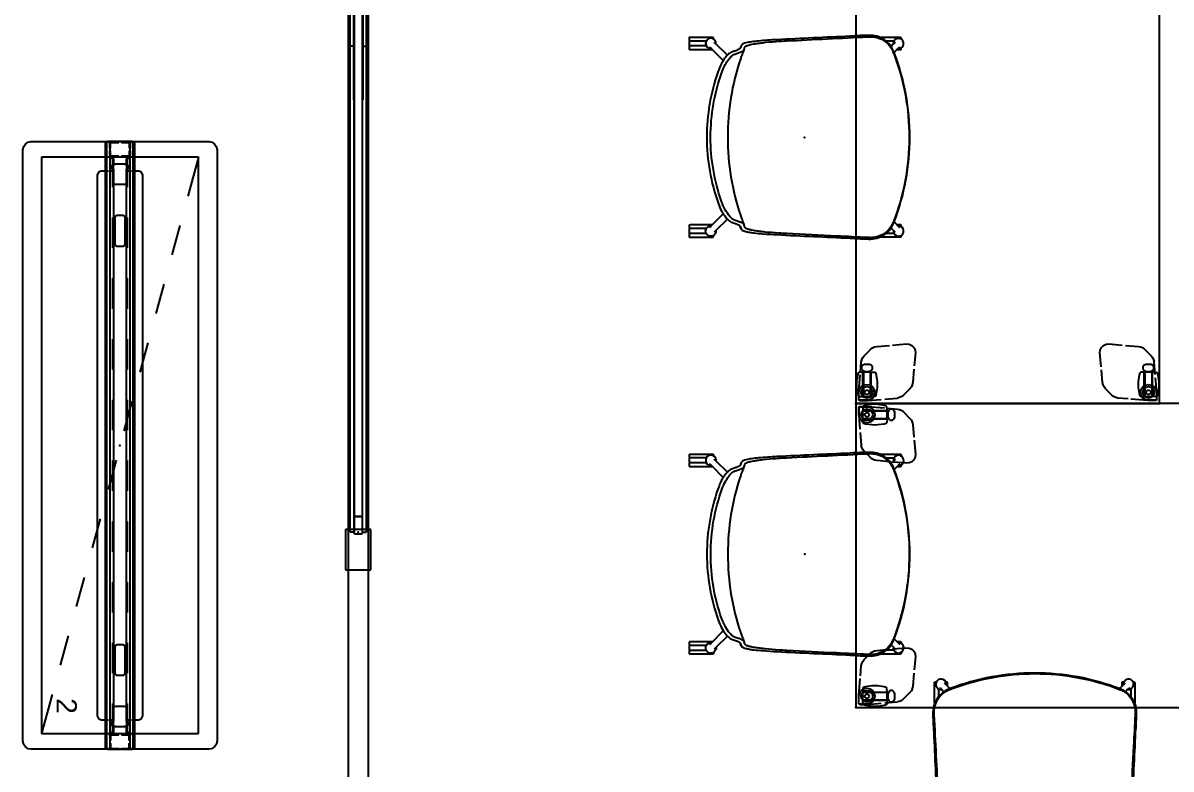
# Model space of a CAD drawing. Header units: inches. Extents: x 0 to 1034, y 3 to 471.
# Drawn here: x 805.6 to 919, y 284.5 to 358.2 of the extents above; entities that cross this region are included whole.
import ezdxf

# ---------------------------------------------------------------- set-up
doc = ezdxf.new("R2010")
doc.units = ezdxf.units.IN
doc.header["$MEASUREMENT"] = 0
for name, color, linetype in [('PHWALL', 7, 'Continuous'), ('SEAT', 5, 'Continuous'), ('STORAGE', 4, 'Continuous'), ('STRUCTURE', 7, 'Continuous'), ('TABLE', 6, 'Continuous'), ('TABLE-CASTER1', 6, 'Continuous'), ('TABLE-CASTER2', 6, 'Continuous'), ('TABLE-CASTER3', 6, 'Continuous'), ('TABLE-CASTER4', 6, 'Continuous'), ('TABLE-LEG1', 6, 'Continuous'), ('TABLE-LEG2', 6, 'Continuous'), ('TABLE-LEG3', 6, 'Continuous'), ('TABLE-LEG4', 6, 'Continuous'), ('TABLE-LEGBRACKET1', 6, 'Continuous'), ('TABLE-LEGBRACKET2', 6, 'Continuous'), ('TABLE-LEGBRACKET3', 6, 'Continuous'), ('TABLE-LEGBRACKET4', 6, 'Continuous'), ('TILE', 3, 'Continuous')]:
    doc.layers.add(name, color=color, linetype=linetype)
doc.styles.get("Standard").update_dxf_attribs({"font": 'arial.ttf'})

# ---------------------------------------------------------------- blocks, each defined once
blk = doc.blocks.new('7mn400_pnws16honbeype_0p')
at = {"layer": 'STRUCTURE'}
for p, q in [((95.646, 1.25), (91.646, 1.25)), ((91.646, 1.25), (91.646, -1.25)), ((95.646, -1.25), (95.646, 1.25)), ((191.818, 1), (-0.526, 1)), ((-0.526, -1), (191.818, -1)), ((91.646, -1.25), (95.646, -1.25))]:
    blk.add_line(p, q, dxfattribs=at)
blk = doc.blocks.new('7mn500_16ho_0p')
at = {"layer": 'STRUCTURE'}
for p, q in [((0.04, 0.38), (0, 0.29)), ((0, 0.29), (0, -0.29)), ((0.13, 0.42), (0.04, 0.38)), ((1.7, 0.42), (0.13, 0.42)), ((1.7, -0.42), (1.7, 0.42)), ((1.7, 0.42), (1.7, -0.42)), ((94.47, 0.42), (1.7, 0.42)), ((42.56, 0.48), (42.56, 0.42)), ((53.33, 0.48), (42.56, 0.48)), ((42.56, 0.42), (53.33, 0.42)), ((53.33, 0.42), (53.33, 0.48)), ((94.47, 0.42), (94.47, -0.42)), ((96.05, 0.42), (94.47, 0.42)), ((94.47, -0.42), (94.47, 0.42)), ((96.14, 0.38), (96.05, 0.42)), ((96.17, 0.3), (96.14, 0.38)), ((96.17, -0.3), (96.17, 0.3)), ((0, -0.29), (0.04, -0.38)), ((0.04, -0.38), (0.13, -0.42)), ((0.13, -0.42), (1.7, -0.42)), ((1.7, -0.42), (94.47, -0.42)), ((42.56, -0.42), (42.56, -0.48)), ((53.33, -0.42), (42.56, -0.42)), ((42.56, -0.48), (53.33, -0.48)), ((53.33, -0.48), (53.33, -0.42)), ((94.47, -0.42), (96.05, -0.42)), ((96.05, -0.42), (96.14, -0.38)), ((96.14, -0.38), (96.17, -0.3))]:
    blk.add_line(p, q, dxfattribs=at)
for p in [(0, 0), (96.17, 0)]:
    blk.add_point(p, dxfattribs=at)
blk = doc.blocks.new('7mn510_16fhonr_0p')
at = {"layer": 'TILE'}
for p, q in [((0, -0.4156), (0, -0.7906)), ((0, -0.4156), (96, -0.4156)), ((96, -0.7906), (0, -0.7906)), ((48, -0.4156), (48, -0.7906)), ((96, -0.4156), (96, -0.7906))]:
    blk.add_line(p, q, dxfattribs=at)
for p in [(0, 0), (96, -0.0005)]:
    blk.add_point(p, dxfattribs=at)
blk = doc.blocks.new('phz515s_3048l_4p')
at = {"layer": 'TABLE'}
for p, q in [((47.88, 0), (0, 0)), ((0, 0), (0, -30)), ((47.88, -30), (47.88, 0)), ((0, -30), (47.88, -30))]:
    blk.add_line(p, q, dxfattribs=at)
for p in [(0, 0), (47.88, 0), (0, -30), (47.88, -30)]:
    blk.add_point(p, dxfattribs=at)
at = {"layer": 'TABLE-CASTER1'}
for p, q in [((0.72, -0.75), (0.68, -0.79)), ((0.68, -0.79), (0.68, -1.42)), ((0.77, -0.24), (0.69, -0.33)), ((0.69, -0.33), (0.69, -0.66)), ((0.69, -0.66), (0.73, -0.7)), ((3.06, -0.75), (0.72, -0.75)), ((0.73, -0.7), (3.05, -0.7)), ((0.97, -0.19), (0.77, -0.24)), ((1.59, -0.09), (0.97, -0.19)), ((1.89, -0.07), (1.59, -0.09)), ((2.19, -0.09), (1.89, -0.07)), ((2.81, -0.18), (2.19, -0.09)), ((3.01, -0.24), (2.81, -0.18)), ((3.08, -0.33), (3.01, -0.24)), ((3.05, -0.7), (3.09, -0.66)), ((3.1, -0.79), (3.06, -0.75)), ((3.09, -0.66), (3.08, -0.33)), ((3.1, -1.42), (3.1, -0.79)), ((3.17, -0.94), (3.1, -0.94)), ((3.25, -0.69), (3.17, -0.85)), ((3.17, -0.85), (3.17, -1.35)), ((3.41, -0.56), (3.25, -0.69)), ((3.62, -0.56), (3.41, -0.56)), ((3.78, -0.69), (3.62, -0.56)), ((3.86, -0.85), (3.78, -0.69)), ((3.86, -1.35), (3.86, -0.85)), ((0.68, -1.42), (0.72, -1.46)), ((0.69, -1.55), (0.73, -1.51)), ((0.69, -1.87), (0.69, -1.55)), ((0.77, -1.97), (0.69, -1.87)), ((0.72, -1.46), (3.06, -1.46)), ((0.73, -1.51), (3.05, -1.51)), ((0.97, -2.02), (0.77, -1.97)), ((1.59, -2.11), (0.97, -2.02)), ((1.89, -2.13), (1.59, -2.11)), ((2.19, -2.11), (1.89, -2.13)), ((2.81, -2.02), (2.19, -2.11)), ((3.01, -1.97), (2.81, -2.02)), ((3.08, -1.87), (3.01, -1.97)), ((3.05, -1.51), (3.09, -1.55)), ((3.06, -1.46), (3.1, -1.42)), ((3.09, -1.55), (3.08, -1.87)), ((3.1, -1.26), (3.17, -1.26)), ((3.17, -1.35), (3.25, -1.51)), ((3.25, -1.51), (3.41, -1.65)), ((3.41, -1.65), (3.62, -1.65)), ((3.62, -1.65), (3.78, -1.51)), ((3.78, -1.51), (3.86, -1.35))]:
    blk.add_line(p, q, dxfattribs=at)
blk.add_circle((1.1, -1.1), 0.217, dxfattribs=at)
at = {"layer": 'TABLE-CASTER2'}
for p, q in [((0.77, -28.03), (0.69, -28.13)), ((0.69, -28.13), (0.69, -28.45)), ((0.97, -27.98), (0.77, -28.03)), ((1.59, -27.89), (0.97, -27.98)), ((1.89, -27.87), (1.59, -27.89)), ((2.19, -27.89), (1.89, -27.87)), ((2.81, -27.98), (2.19, -27.89)), ((3.01, -28.03), (2.81, -27.98)), ((3.08, -28.13), (3.01, -28.03)), ((3.09, -28.45), (3.08, -28.13)), ((0.72, -28.54), (0.68, -28.58)), ((0.68, -28.58), (0.68, -29.21)), ((0.68, -29.21), (0.72, -29.25)), ((0.69, -28.45), (0.73, -28.49)), ((0.69, -29.34), (0.73, -29.3)), ((0.69, -29.67), (0.69, -29.34)), ((3.06, -28.54), (0.72, -28.54)), ((0.72, -29.25), (3.06, -29.25)), ((0.73, -28.49), (3.05, -28.49)), ((0.73, -29.3), (3.05, -29.3)), ((3.05, -28.49), (3.09, -28.45)), ((3.05, -29.3), (3.09, -29.34)), ((3.1, -28.58), (3.06, -28.54)), ((3.06, -29.25), (3.1, -29.21)), ((3.09, -29.34), (3.08, -29.67)), ((3.1, -29.21), (3.1, -28.58)), ((3.17, -28.74), (3.1, -28.74)), ((3.1, -29.05), (3.17, -29.05)), ((3.25, -28.49), (3.17, -28.65)), ((3.17, -28.65), (3.17, -29.15)), ((3.17, -29.15), (3.25, -29.31)), ((3.41, -28.35), (3.25, -28.49)), ((3.25, -29.31), (3.41, -29.44)), ((3.62, -28.35), (3.41, -28.35)), ((3.41, -29.44), (3.62, -29.44)), ((3.78, -28.49), (3.62, -28.35)), ((3.62, -29.44), (3.78, -29.31)), ((3.86, -28.65), (3.78, -28.49)), ((3.78, -29.31), (3.86, -29.15)), ((3.86, -29.15), (3.86, -28.65)), ((0.77, -29.76), (0.69, -29.67)), ((0.97, -29.81), (0.77, -29.76)), ((1.59, -29.91), (0.97, -29.81)), ((1.89, -29.93), (1.59, -29.91)), ((2.19, -29.91), (1.89, -29.93)), ((2.81, -29.81), (2.19, -29.91)), ((3.01, -29.76), (2.81, -29.81)), ((3.08, -29.67), (3.01, -29.76))]:
    blk.add_line(p, q, dxfattribs=at)
blk.add_circle((1.1, -28.9), 0.217, dxfattribs=at)
at = {"layer": 'TABLE-CASTER3'}
for p, q in [((44.79, -28.13), (44.86, -28.03)), ((44.79, -28.45), (44.79, -28.13)), ((44.86, -28.03), (45.07, -27.98)), ((45.07, -27.98), (45.69, -27.89)), ((45.69, -27.89), (45.98, -27.87)), ((45.98, -27.87), (46.28, -27.89)), ((46.28, -27.89), (46.9, -27.98)), ((46.9, -27.98), (47.11, -28.03)), ((47.11, -28.03), (47.18, -28.13)), ((47.18, -28.13), (47.18, -28.45)), ((44.09, -28.49), (44.02, -28.65)), ((44.02, -28.65), (44.02, -29.15)), ((44.02, -29.15), (44.09, -29.31)), ((44.25, -28.35), (44.09, -28.49)), ((44.09, -29.31), (44.25, -29.44)), ((44.46, -28.35), (44.25, -28.35)), ((44.25, -29.44), (44.47, -29.44)), ((44.63, -28.49), (44.46, -28.35)), ((44.47, -29.44), (44.63, -29.31)), ((44.7, -28.65), (44.63, -28.49)), ((44.63, -29.31), (44.7, -29.15)), ((44.7, -29.15), (44.7, -28.65)), ((44.78, -28.74), (44.7, -28.74)), ((44.7, -29.06), (44.78, -29.06)), ((44.82, -28.54), (44.78, -28.58)), ((44.78, -28.58), (44.78, -29.21)), ((44.78, -29.21), (44.82, -29.25)), ((44.83, -28.49), (44.79, -28.45)), ((44.83, -29.3), (44.79, -29.34)), ((44.79, -29.34), (44.79, -29.67)), ((47.15, -28.54), (44.82, -28.54)), ((44.82, -29.25), (47.15, -29.25)), ((47.14, -28.49), (44.83, -28.49)), ((47.14, -29.3), (44.83, -29.3)), ((47.18, -28.45), (47.14, -28.49)), ((47.18, -29.34), (47.14, -29.3)), ((47.19, -28.58), (47.15, -28.54)), ((47.15, -29.25), (47.19, -29.21)), ((47.18, -29.67), (47.18, -29.34)), ((47.19, -29.21), (47.19, -28.58)), ((44.79, -29.67), (44.86, -29.76)), ((44.86, -29.76), (45.07, -29.82)), ((45.07, -29.82), (45.69, -29.91)), ((45.69, -29.91), (45.98, -29.93)), ((45.98, -29.93), (46.28, -29.91)), ((46.28, -29.91), (46.9, -29.81)), ((46.9, -29.81), (47.11, -29.76)), ((47.11, -29.76), (47.18, -29.67))]:
    blk.add_line(p, q, dxfattribs=at)
blk.add_circle((46.77, -28.9), 0.217, dxfattribs=at)
at = {"layer": 'TABLE-CASTER4'}
for p, q in [((44.09, -0.69), (44.02, -0.85)), ((44.02, -0.85), (44.02, -1.35)), ((44.25, -0.56), (44.09, -0.69)), ((44.46, -0.56), (44.25, -0.56)), ((44.63, -0.69), (44.46, -0.56)), ((44.7, -0.85), (44.63, -0.69)), ((44.7, -1.35), (44.7, -0.85)), ((44.78, -0.95), (44.7, -0.95)), ((44.82, -0.75), (44.78, -0.79)), ((44.78, -0.79), (44.78, -1.42)), ((44.79, -0.33), (44.86, -0.24)), ((44.79, -0.66), (44.79, -0.33)), ((44.83, -0.7), (44.79, -0.66)), ((47.15, -0.75), (44.82, -0.75)), ((47.14, -0.7), (44.83, -0.7)), ((44.86, -0.24), (45.07, -0.19)), ((45.07, -0.19), (45.69, -0.09)), ((45.69, -0.09), (45.99, -0.07)), ((45.99, -0.07), (46.28, -0.09)), ((46.28, -0.09), (46.9, -0.19)), ((46.9, -0.19), (47.11, -0.24)), ((47.11, -0.24), (47.18, -0.33)), ((47.18, -0.66), (47.14, -0.7)), ((47.19, -0.79), (47.15, -0.75)), ((47.18, -0.33), (47.18, -0.66)), ((47.19, -1.42), (47.19, -0.79)), ((44.02, -1.35), (44.09, -1.51)), ((44.09, -1.51), (44.25, -1.65)), ((44.25, -1.65), (44.47, -1.65)), ((44.47, -1.65), (44.63, -1.51)), ((44.63, -1.51), (44.7, -1.35)), ((44.7, -1.26), (44.78, -1.26)), ((44.78, -1.42), (44.82, -1.46)), ((44.83, -1.51), (44.79, -1.55)), ((44.79, -1.55), (44.79, -1.87)), ((44.79, -1.87), (44.86, -1.97)), ((44.82, -1.46), (47.15, -1.46)), ((47.14, -1.51), (44.83, -1.51)), ((44.86, -1.97), (45.07, -2.02)), ((45.07, -2.02), (45.69, -2.11)), ((45.69, -2.11), (45.99, -2.13)), ((45.99, -2.13), (46.28, -2.11)), ((46.28, -2.11), (46.9, -2.02)), ((46.9, -2.02), (47.11, -1.97)), ((47.11, -1.97), (47.18, -1.87)), ((47.18, -1.55), (47.14, -1.51)), ((47.15, -1.46), (47.19, -1.42)), ((47.18, -1.87), (47.18, -1.55))]:
    blk.add_line(p, q, dxfattribs=at)
blk.add_circle((46.77, -1.1), 0.217, dxfattribs=at)
at = {"layer": 'TABLE-LEG1', "extrusion": (-1, 0, 0)}
for p, q in [((0.32, -0.39), (0.35, -0.35)), ((0.32, -0.43), (0.32, -0.39)), ((0.32, -1.1), (0.32, -0.43)), ((0.38, -1.4), (0.32, -1.1)), ((0.35, -0.35), (0.39, -0.32)), ((0.39, -0.32), (0.43, -0.31)), ((0.43, -0.31), (1.1, -0.31)), ((1.1, -0.31), (1.4, -0.37)), ((1.4, -0.37), (1.66, -0.55)), ((1.66, -0.55), (1.83, -0.8)), ((1.83, -0.8), (1.89, -1.1)), ((1.89, -1.1), (1.83, -1.4)), ((0.55, -1.66), (0.38, -1.4)), ((0.8, -1.83), (0.55, -1.66)), ((1.1, -1.89), (0.8, -1.83)), ((1.4, -1.83), (1.1, -1.89)), ((1.66, -1.66), (1.4, -1.83)), ((1.83, -1.4), (1.66, -1.66))]:
    blk.add_line(p, q, dxfattribs=at)
at = {"layer": 'TABLE-LEG1'}
blk.add_circle((1.1, -1.1), 0.571, dxfattribs=at)
at = {"layer": 'TABLE-LEG2', "extrusion": (-6.12323e-17, -1, 0)}
for p, q in [((0.55, -28.34), (0.8, -28.17)), ((0.8, -28.17), (1.1, -28.11)), ((1.1, -28.11), (1.4, -28.17)), ((1.4, -28.17), (1.66, -28.34)), ((0.31, -28.9), (0.37, -28.6)), ((0.31, -29.57), (0.31, -28.9)), ((0.37, -28.6), (0.55, -28.34)), ((1.66, -29.45), (1.4, -29.62)), ((1.66, -28.34), (1.83, -28.6)), ((1.83, -29.2), (1.66, -29.45)), ((1.83, -28.6), (1.89, -28.9)), ((1.89, -28.9), (1.83, -29.2)), ((0.32, -29.61), (0.31, -29.57)), ((0.35, -29.65), (0.32, -29.61)), ((0.39, -29.68), (0.35, -29.65)), ((0.43, -29.68), (0.39, -29.68)), ((1.1, -29.68), (0.43, -29.68)), ((1.4, -29.62), (1.1, -29.68))]:
    blk.add_line(p, q, dxfattribs=at)
at = {"layer": 'TABLE-LEG2'}
blk.add_circle((1.1, -28.9), 0.571, dxfattribs=at)
at = {"layer": 'TABLE-LEG3', "extrusion": (1, -1.22465e-16, 0)}
for p, q in [((46.22, -28.34), (46.47, -28.17)), ((46.47, -28.17), (46.77, -28.11)), ((46.77, -28.11), (47.07, -28.17)), ((47.07, -28.17), (47.33, -28.34)), ((45.99, -28.9), (46.04, -28.6)), ((46.04, -29.2), (45.99, -28.9)), ((46.04, -28.6), (46.22, -28.34)), ((46.22, -29.45), (46.04, -29.2)), ((46.47, -29.63), (46.22, -29.45)), ((47.33, -28.34), (47.5, -28.6)), ((47.5, -28.6), (47.56, -28.9)), ((47.56, -28.9), (47.56, -29.57)), ((46.77, -29.69), (46.47, -29.63)), ((47.44, -29.69), (46.77, -29.69)), ((47.49, -29.68), (47.44, -29.69)), ((47.53, -29.65), (47.49, -29.68)), ((47.55, -29.61), (47.53, -29.65)), ((47.56, -29.57), (47.55, -29.61))]:
    blk.add_line(p, q, dxfattribs=at)
at = {"layer": 'TABLE-LEG3'}
blk.add_circle((46.77, -28.9), 0.571, dxfattribs=at)
at = {"layer": 'TABLE-LEG4', "extrusion": (1.83697e-16, 1, 0)}
for p, q in [((45.99, -1.1), (46.05, -0.8)), ((46.05, -1.4), (45.99, -1.1)), ((46.05, -0.8), (46.22, -0.55)), ((46.22, -0.55), (46.47, -0.38)), ((46.47, -0.38), (46.77, -0.32)), ((46.77, -0.32), (47.44, -0.32)), ((47.44, -0.32), (47.49, -0.32)), ((47.49, -0.32), (47.53, -0.35)), ((47.56, -1.1), (47.5, -1.4)), ((47.53, -0.35), (47.55, -0.39)), ((47.55, -0.39), (47.56, -0.43)), ((47.56, -0.43), (47.56, -1.1)), ((46.22, -1.66), (46.05, -1.4)), ((46.47, -1.83), (46.22, -1.66)), ((46.77, -1.89), (46.47, -1.83)), ((47.07, -1.83), (46.77, -1.89)), ((47.33, -1.66), (47.07, -1.83)), ((47.5, -1.4), (47.33, -1.66))]:
    blk.add_line(p, q, dxfattribs=at)
at = {"layer": 'TABLE-LEG4'}
blk.add_circle((46.77, -1.1), 0.571, dxfattribs=at)
at = {"layer": 'TABLE-LEGBRACKET1', "extrusion": (-1, 0, 0)}
for p, q in [((0.29, -0.4), (0.3, -0.34)), ((0.3, -0.34), (0.34, -0.3)), ((0.34, -0.3), (0.4, -0.29)), ((0.4, -0.29), (1.1, -0.29)), ((1.1, -0.29), (1.17, -0.29)), ((1.17, -0.29), (2.84, -0.43)), ((3.1, -0.46), (4.11, -0.55)), ((4.11, -0.55), (4.33, -0.59)), ((4.33, -0.59), (4.54, -0.69)), ((4.54, -0.69), (4.72, -0.83)), ((4.72, -0.83), (5.35, -1.46)), ((5.35, -1.46), (5.49, -1.64)), ((5.49, -1.64), (5.58, -1.84)), ((5.58, -1.84), (5.63, -2.07)), ((5.63, -2.07), (5.74, -3.32)), ((0.59, -4.33), (0.55, -4.11)), ((0.69, -4.54), (0.59, -4.33)), ((5.77, -3.63), (5.89, -5)), ((0.83, -4.72), (0.69, -4.54)), ((1.46, -5.34), (0.83, -4.72)), ((1.64, -5.49), (1.46, -5.34)), ((1.85, -5.58), (1.64, -5.49)), ((2.07, -5.63), (1.85, -5.58)), ((3.38, -5.74), (2.07, -5.63)), ((5.74, -5.54), (5.54, -5.74)), ((5.86, -5.28), (5.74, -5.54)), ((5.89, -5), (5.86, -5.28)), ((5, -5.89), (3.71, -5.77)), ((5.28, -5.86), (5, -5.89)), ((5.54, -5.74), (5.28, -5.86))]:
    blk.add_line(p, q, dxfattribs=at)
at = {"layer": 'TABLE-LEGBRACKET1', "extrusion": (6.12323e-17, 1, 0)}
for p, q in [((0.29, -0.4), (0.29, -1.1)), ((0.29, -1.1), (0.29, -1.17)), ((0.29, -1.17), (0.41, -2.52)), ((0.44, -2.86), (0.55, -4.11))]:
    blk.add_line(p, q, dxfattribs=at)
at = {"layer": 'TABLE-LEGBRACKET2', "extrusion": (-6.12323e-17, -1, 0)}
for p, q in [((0.83, -25.28), (1.46, -24.65)), ((1.46, -24.65), (1.64, -24.51)), ((1.64, -24.51), (1.84, -24.42)), ((1.84, -24.42), (2.07, -24.37)), ((2.07, -24.37), (3.32, -24.26)), ((3.63, -24.23), (5, -24.11)), ((5, -24.11), (5.28, -24.14)), ((5.28, -24.14), (5.54, -24.26)), ((5.54, -24.26), (5.74, -24.46)), ((5.74, -24.46), (5.86, -24.72)), ((5.86, -24.72), (5.89, -25)), ((0.46, -26.9), (0.55, -25.89)), ((0.55, -25.89), (0.59, -25.67)), ((0.59, -25.67), (0.69, -25.46)), ((0.69, -25.46), (0.83, -25.28)), ((5.89, -25), (5.77, -26.29)), ((0.29, -28.83), (0.43, -27.16)), ((5.74, -26.62), (5.63, -27.93)), ((5.58, -28.15), (5.49, -28.36)), ((5.63, -27.93), (5.58, -28.15)), ((0.29, -28.9), (0.29, -28.83)), ((0.29, -29.6), (0.29, -28.9)), ((4.33, -29.41), (4.11, -29.45)), ((4.54, -29.31), (4.33, -29.41)), ((4.72, -29.17), (4.54, -29.31)), ((5.34, -28.54), (4.72, -29.17)), ((5.49, -28.36), (5.34, -28.54)), ((0.3, -29.66), (0.29, -29.6)), ((0.34, -29.7), (0.3, -29.66)), ((0.4, -29.71), (0.34, -29.7))]:
    blk.add_line(p, q, dxfattribs=at)
at = {"layer": 'TABLE-LEGBRACKET2', "extrusion": (-1, 1.22465e-16, 0)}
for p, q in [((2.86, -29.56), (4.11, -29.45)), ((0.4, -29.71), (1.1, -29.71)), ((1.1, -29.71), (1.17, -29.71)), ((1.17, -29.71), (2.52, -29.59))]:
    blk.add_line(p, q, dxfattribs=at)
at = {"layer": 'TABLE-LEGBRACKET3', "extrusion": (1, -1.22465e-16, 0)}
for p, q in [((41.99, -25), (42.01, -24.72)), ((42.01, -24.72), (42.13, -24.46)), ((42.13, -24.46), (42.33, -24.26)), ((42.33, -24.26), (42.59, -24.14)), ((42.59, -24.14), (42.87, -24.11)), ((42.87, -24.11), (44.16, -24.23)), ((44.49, -24.26), (45.81, -24.37)), ((45.81, -24.37), (46.03, -24.42)), ((46.03, -24.42), (46.24, -24.51)), ((46.24, -24.51), (46.42, -24.66)), ((46.42, -24.66), (47.05, -25.28)), ((42.11, -26.37), (41.99, -25)), ((47.05, -25.28), (47.19, -25.46)), ((47.19, -25.46), (47.28, -25.67)), ((47.28, -25.67), (47.33, -25.89)), ((42.25, -27.93), (42.14, -26.68)), ((42.29, -28.16), (42.25, -27.93)), ((42.39, -28.36), (42.29, -28.16)), ((42.53, -28.54), (42.39, -28.36)), ((43.16, -29.17), (42.53, -28.54)), ((43.34, -29.31), (43.16, -29.17)), ((43.55, -29.41), (43.34, -29.31)), ((43.77, -29.45), (43.55, -29.41)), ((44.78, -29.54), (43.77, -29.45)), ((46.7, -29.71), (45.03, -29.57)), ((46.77, -29.71), (46.7, -29.71)), ((47.47, -29.71), (46.77, -29.71)), ((47.53, -29.7), (47.47, -29.71)), ((47.57, -29.66), (47.53, -29.7)), ((47.59, -29.6), (47.57, -29.66))]:
    blk.add_line(p, q, dxfattribs=at)
at = {"layer": 'TABLE-LEGBRACKET3', "extrusion": (-1.83697e-16, -1, 0)}
for p, q in [((47.44, -27.14), (47.33, -25.89)), ((47.59, -28.83), (47.47, -27.48)), ((47.59, -28.9), (47.59, -28.83)), ((47.59, -29.6), (47.59, -28.9))]:
    blk.add_line(p, q, dxfattribs=at)
at = {"layer": 'TABLE-LEGBRACKET4', "extrusion": (1.83697e-16, 1, 0)}
for p, q in [((42.53, -1.46), (43.16, -0.83)), ((43.16, -0.83), (43.34, -0.69)), ((43.34, -0.69), (43.55, -0.59)), ((43.55, -0.59), (43.77, -0.55)), ((47.47, -0.29), (47.53, -0.3)), ((47.53, -0.3), (47.57, -0.34)), ((47.57, -0.34), (47.59, -0.4)), ((47.59, -0.4), (47.59, -1.1)), ((47.59, -1.1), (47.59, -1.17)), ((42.13, -3.38), (42.25, -2.07)), ((42.25, -2.07), (42.29, -1.85)), ((42.29, -1.85), (42.39, -1.64)), ((42.39, -1.64), (42.53, -1.46)), ((47.59, -1.17), (47.44, -2.84)), ((47.42, -3.1), (47.33, -4.11)), ((41.99, -5), (42.1, -3.71)), ((47.28, -4.33), (47.19, -4.54)), ((47.33, -4.11), (47.28, -4.33)), ((42.01, -5.28), (41.99, -5)), ((42.13, -5.54), (42.01, -5.28)), ((42.33, -5.74), (42.13, -5.54)), ((45.81, -5.63), (44.56, -5.74)), ((46.03, -5.58), (45.81, -5.63)), ((46.24, -5.49), (46.03, -5.58)), ((46.42, -5.35), (46.24, -5.49)), ((47.05, -4.72), (46.42, -5.35)), ((47.19, -4.54), (47.05, -4.72)), ((42.59, -5.86), (42.33, -5.74)), ((42.87, -5.89), (42.59, -5.86)), ((44.24, -5.77), (42.87, -5.89))]:
    blk.add_line(p, q, dxfattribs=at)
at = {"layer": 'TABLE-LEGBRACKET4', "extrusion": (1, -2.44929e-16, 0)}
for p, q in [((45.02, -0.44), (43.77, -0.55)), ((46.7, -0.29), (45.35, -0.41)), ((46.77, -0.29), (46.7, -0.29)), ((47.47, -0.29), (46.77, -0.29))]:
    blk.add_line(p, q, dxfattribs=at)
blk = doc.blocks.new('3aac1402_0p')
at = {"layer": 'SEAT'}
for p, q in [((-11.38, 9.59), (-11.38, 9.83)), ((-11.38, 9.08), (-11.38, 9.47)), ((-11.34, 9.51), (-11.3, 9.51)), ((-11.3, 9.9), (-9.1, 9.9)), ((-9.71, 9.51), (-11.3, 9.51)), ((-9.02, 9.83), (-9.02, 9.73)), ((-7.62, 8.11), (-8.76, 9.22)), ((7.39, 9.9), (9.43, 9.9)), ((8.82, 9.5), (8.05, 9.5)), ((8.78, 9.22), (8.54, 8.98)), ((9.51, 9.82), (9.51, 9.72)), ((-11.38, 8.72), (-11.38, 8.96)), ((-9.71, 9.04), (-11.34, 9.04)), ((-9.1, 8.64), (-11.3, 8.64)), ((-9.21, 8.78), (-8.04, 7.58)), ((8.58, 9.03), (8.5, 9.03)), ((8.84, 8.38), (9.22, 8.77)), ((9.43, 8.64), (9.09, 8.64)), ((9.51, 8.81), (9.51, 8.71)), ((-9.66, 0.02), (-9.66, 0.01)), ((-9.66, 0.01), (-9.66, 0)), ((-9.21, -8.75), (-8.04, -7.55)), ((-11.38, -8.93), (-11.38, -8.7)), ((-11.38, -9.45), (-11.38, -9.05)), ((-11.34, -9.01), (-11.3, -9.01)), ((-11.3, -8.62), (-9.1, -8.62)), ((-9.71, -9.01), (-11.3, -9.01)), ((-7.62, -8.09), (-8.76, -9.2)), ((8.58, -9), (8.5, -9)), ((8.78, -9.19), (8.54, -8.96)), ((8.84, -8.35), (9.22, -8.75)), ((9.09, -8.61), (9.43, -8.61)), ((9.51, -8.69), (9.51, -8.79)), ((-11.38, -9.8), (-11.38, -9.56)), ((-9.71, -9.49), (-11.34, -9.49)), ((-9.1, -9.88), (-11.3, -9.88)), ((-9.02, -9.7), (-9.02, -9.8)), ((9.43, -9.87), (7.39, -9.87)), ((8.82, -9.48), (8.05, -9.48)), ((9.51, -9.69), (9.51, -9.79))]:
    blk.add_line(p, q, dxfattribs=at)
for points in [[(-11.38, 9.83, -0.414214), (-11.3, 9.9)], [(-11.3, 9.51, -0.410709), (-11.38, 9.59)], [(-11.38, 9.47, -0.414211), (-11.34, 9.51)], [(-11.34, 9.04, -0.414213), (-11.38, 9.08)], [(-11.3, 9.51, -0.007675), (-11.31, 9.51)], [(-9.62, 9.64, 0.415193), (-9.62, 8.91)], [(-8.9, 9.64, 0.413238), (-9.62, 9.64)], [(-9.1, 9.9, -0.414344), (-9.02, 9.83)], [(-8.76, 9.22, -0.011299), (-8.85, 9.31, -0.006128), (-8.88, 9.34, -0.008174), (-8.9, 9.37, -0.008919), (-8.91, 9.38, -0.004369), (-8.91, 9.38)], [(-8.9, 9.64, 0.000833), (-8.9, 9.64)], [(-8.75, 9.21, 0.230826), (-8.9, 9.64)], [(8.01, 9.53, 0.167578), (6.55, 10.06, 0.021451), (4.5, 9.98, 0.001706), (-2.75, 9.64, 0.009819), (-4.56, 9.51, 0.012009), (-5.24, 9.43, 0.025622), (-5.8, 9.33, 0.0422), (-6.06, 9.23, 0.078079), (-6.21, 9.14, 0.106649), (-6.27, 9.05)], [(-5.9, 8.9, -0.097738), (-5.87, 8.96, -0.050766), (-5.82, 9, -0.040136), (-5.73, 9.04, -0.021305), (-5.64, 9.08, -0.022599), (-5.45, 9.14, -0.008515), (-5.32, 9.17, -0.010656), (-5.06, 9.22, -0.009462), (-4.67, 9.28, -0.007112), (-4.14, 9.35, -0.010389), (-2.83, 9.47, -0.004585), (-2.04, 9.52, -0.001014), (-1.77, 9.53)], [(-1.77, 9.53, -0.000066), (6.25, 9.93, -0.030312), (6.71, 9.93, -0.19496), (8.33, 9.12, -0.069857), (8.67, 8.6, -0.021468), (8.84, 8.17, -0.090414), (10.32, 0.01)], [(8.18, 9.38, 0.001629), (8.14, 9.42, 0.003467), (8.08, 9.48, 0.011379), (8.01, 9.53)], [(10.38, 0.01, 0.091928), (8.84, 8.37, 0.017978), (8.72, 8.65, 0.101149), (8.18, 9.38)], [(9.63, 8.9, 1.597229), (8.76, 9.2)], [(8.92, 9.37, -0.008779), (8.92, 9.37, -0.009164), (8.9, 9.35, -0.00874), (8.88, 9.32, -0.012985), (8.79, 9.23, -0.002091), (8.78, 9.22)], [(9.43, 9.9, -0.414344), (9.51, 9.82)], [(-11.38, 8.96, -0.410724), (-11.3, 9.04)], [(-11.3, 8.64, -0.414214), (-11.38, 8.72)], [(-6.34, 8.83, -0.075743), (-6.36, 8.79, -0.055434), (-6.41, 8.74, -0.037144), (-6.51, 8.68, -0.031104), (-6.73, 8.58, -0.016671), (-7.02, 8.47, 0.029087), (-7.24, 8.4, 0.063022), (-7.44, 8.28, 0.041682), (-7.67, 8.07, 0.036653), (-7.96, 7.7, 0.050653), (-8.4, 6.88, 0.015724), (-8.56, 6.44, 0.08473), (-9.66, 0.02)], [(-9.62, 8.91, 0.229946), (-9.2, 8.77)], [(-9.37, 8.92, -0.008779), (-9.36, 8.92, -0.009164), (-9.35, 8.91, -0.00874), (-9.32, 8.88, -0.012985), (-9.23, 8.8, -0.002091), (-9.21, 8.78)], [(-9.28, 0.01, -0.08752), (-8.14, 6.49, -0.036684), (-7.83, 7.19, -0.039865), (-7.49, 7.71, -0.048906), (-7.18, 8.04, -0.051054), (-6.99, 8.18, -0.048938), (-6.85, 8.23, 0.005876), (-6.63, 8.3, 0.027407), (-6.27, 8.44, 0.029438), (-6.13, 8.51, 0.073722), (-6.01, 8.61, 0.083258), (-5.97, 8.68)], [(-9.08, 8.65, -0.055804), (-9.1, 8.64)], [(-6.27, 9.05, 0.003162), (-6.38, 8.77)], [(-6.27, 9.04, 0.001728), (-6.3, 8.96, 0.002714), (-6.3, 8.93, -0.001662), (-6.32, 8.89, -0.008438), (-6.33, 8.86, -0.008811), (-6.33, 8.84, -0.010919), (-6.34, 8.83)], [(-6.2, 8.11, 0.003251), (-6.29, 7.87, 0.004973), (-6.32, 7.77, 0.001892), (-6.34, 7.72)], [(-6.27, 9.05, 0.02263), (-6.27, 9.04)], [(-5.97, 8.67, 0.007196), (-6.2, 8.11)], [(-5.97, 8.68, 0.015035), (-5.96, 8.7, 0.008942), (-5.95, 8.73, 0.005431), (-5.95, 8.76, -0.000757), (-5.93, 8.8, -0.003941), (-5.92, 8.85, -0.001483), (-5.9, 8.9)], [(9.21, 8.76, 0.230826), (9.63, 8.9)], [(9.22, 8.77, -0.011299), (9.31, 8.85, -0.006128), (9.34, 8.88, -0.008174), (9.36, 8.9, -0.008919), (9.38, 8.91, -0.004369), (9.38, 8.91)], [(9.51, 8.71, -0.414224), (9.43, 8.64)], [(9.63, 8.9, 0.000833), (9.63, 8.9)], [(-6.34, 7.72, 0.081506), (-7.59, 0.01)], [(-9.66, 0, 0.086802), (-8.51, -6.56, 0.034735), (-8.2, -7.27, 0.048307), (-7.77, -7.92, 0.054636), (-7.44, -8.25, 0.059222), (-7.24, -8.37, 0.029087), (-7.02, -8.45, -0.022588), (-6.65, -8.59, -0.022708), (-6.51, -8.65, -0.055653), (-6.38, -8.74, -0.083574), (-6.34, -8.8)], [(-5.97, -8.65, 0.083258), (-6.01, -8.59, 0.047685), (-6.07, -8.53, 0.044426), (-6.2, -8.45, 0.021146), (-6.34, -8.39, 0.020066), (-6.63, -8.28, 0.005876), (-6.85, -8.21, -0.092182), (-7.12, -8.07, -0.051313), (-7.39, -7.8, -0.05304), (-7.83, -7.17, -0.031453), (-8.09, -6.61, -0.009282), (-8.2, -6.32, -0.085409), (-9.28, 0.01)], [(-7.59, 0.01, 0.081248), (-6.34, -7.7)], [(10.32, 0.01, -0.093935), (8.73, -8.44, -0.043121), (8.52, -8.85, -0.23209), (6.71, -9.9, -0.033505), (6.25, -9.9, -0.000187), (3.16, -9.75, -0.000019), (-1.77, -9.5)], [(8.18, -9.36, 0.101326), (8.72, -8.63, 0.017978), (8.84, -8.34, 0.092009), (10.38, 0.01)], [(-6.34, -7.7, 0.009153), (-6.27, -7.89, 0.002601), (-6.2, -8.08)], [(-11.38, -8.7, -0.414214), (-11.3, -8.62)], [(-11.3, -9.01, -0.410709), (-11.38, -8.93)], [(-11.38, -9.05, -0.414211), (-11.34, -9.01)], [(-11.3, -9.01, -0.007675), (-11.31, -9.01)], [(-9.62, -9.61, -0.415193), (-9.62, -8.89)], [(-9.62, -8.89, -0.229946), (-9.2, -8.74)], [(-9.37, -8.9, 0.008779), (-9.36, -8.89, 0.009164), (-9.35, -8.88, 0.00874), (-9.32, -8.86, 0.012985), (-9.23, -8.77, 0.002091), (-9.21, -8.75)], [(-9.1, -8.62, -0.055891), (-9.08, -8.62)], [(-6.27, -9.02, -0.003162), (-6.38, -8.75)], [(-6.34, -8.8, -0.010919), (-6.33, -8.81, -0.011287), (-6.32, -8.84, -0.006365), (-6.32, -8.87, -0.001662), (-6.3, -8.91, 0.002714), (-6.3, -8.93, 0.001728), (-6.27, -9.01)], [(-6.27, -9.01, 0.02263), (-6.27, -9.02)], [(-6.27, -9.02, 0.15172), (-6.16, -9.15, 0.062299), (-6.01, -9.23, 0.030817), (-5.8, -9.3, 0.020941), (-5.46, -9.37, 0.012386), (-5.01, -9.44, 0.010069), (-4.11, -9.52, 0.006633), (-2.75, -9.61, 0.001706), (4.5, -9.95, 0.021451), (6.55, -10.04, 0.167714), (8.01, -9.51)], [(-6.2, -8.08, 0.007276), (-5.97, -8.65)], [(-5.9, -8.88, -0.002224), (-5.93, -8.79, -0.002688), (-5.94, -8.76, 0.003663), (-5.95, -8.72, 0.015217), (-5.97, -8.67, 0.011723), (-5.97, -8.65)], [(-1.77, -9.5, -0.003437), (-2.56, -9.46, -0.009286), (-3.88, -9.35, -0.005718), (-4.41, -9.29, -0.009459), (-4.93, -9.22, -0.00828), (-5.19, -9.17, -0.02039), (-5.51, -9.1, -0.016243), (-5.64, -9.06, -0.043767), (-5.79, -8.99, -0.037705), (-5.84, -8.95, -0.098829), (-5.9, -8.89, -0.02831), (-5.9, -8.88)], [(9.21, -8.73, -0.230826), (9.63, -8.88)], [(9.22, -8.75, 0.011299), (9.31, -8.83, 0.006128), (9.34, -8.86, 0.008174), (9.36, -8.88, 0.008919), (9.38, -8.89, 0.004369), (9.38, -8.89)], [(9.43, -8.61, -0.414344), (9.51, -8.69)], [(9.63, -8.88, -0.000833), (9.63, -8.88)], [(-11.34, -9.49, -0.414213), (-11.38, -9.45)], [(-11.38, -9.56, -0.410724), (-11.3, -9.49)], [(-11.3, -9.88, -0.414214), (-11.38, -9.8)], [(-8.9, -9.61, -0.413238), (-9.62, -9.61)], [(-9.02, -9.8, -0.414224), (-9.1, -9.88)], [(-8.76, -9.2, 0.011299), (-8.85, -9.29, 0.006128), (-8.88, -9.32, 0.008174), (-8.9, -9.34, 0.008919), (-8.91, -9.36, 0.004369), (-8.91, -9.36)], [(-8.75, -9.19, -0.230826), (-8.9, -9.61)], [(-8.9, -9.61, -0.000833), (-8.9, -9.61)], [(8.01, -9.51, 0.01155), (8.08, -9.45, 0.002154), (8.1, -9.44, 0.000532), (8.16, -9.38, 0.000815), (8.18, -9.36)], [(8.92, -9.35, 0.008779), (8.92, -9.34, 0.009164), (8.9, -9.33, 0.00874), (8.88, -9.3, 0.012985), (8.79, -9.21, 0.002091), (8.78, -9.19)], [(9.51, -9.79, -0.414224), (9.43, -9.87)]]:
    blk.add_lwpolyline(points, format="xyb", dxfattribs=at)
blk.add_arc((9.27, -9.24), 0.512, 173.0092, 44.809, dxfattribs=at)
blk.add_point((0, 0), dxfattribs=at)
blk = doc.blocks.new('phz100_75602_0p')
at = {"layer": 'PHWALL'}
for p, q in [((-30, 8.76), (-29.93, 9.1)), ((-29.93, 9.1), (-29.76, 9.34)), ((-29.76, 9.34), (-29.52, 9.5)), ((-29.52, 9.5), (-29.18, 9.58)), ((-29.18, 9.58), (29.18, 9.58)), ((29.18, 9.58), (29.49, 9.52)), ((29.49, 9.52), (29.76, 9.34)), ((29.76, 9.34), (29.95, 9.05)), ((-30, -8.76), (-30, 8.76)), ((29.95, 9.05), (30, 8.76)), ((30, 8.76), (30, -8.76)), ((30, 1.35), (-30, 1.35)), ((30, 1.29), (-30, 1.29)), ((-30, 1.23), (-30, -1.23)), ((-26.97, 2.12), (-27.09, 1.85)), ((-27.09, 1.85), (-27.09, 1.13)), ((-26.69, 2.24), (-26.97, 2.12)), ((26.69, 2.24), (-26.69, 2.24)), ((26.97, 2.12), (26.69, 2.24)), ((27.09, 1.85), (26.97, 2.12)), ((27.09, 1.13), (27.09, 1.85)), ((30, 0.16), (30, 1.23)), ((-30, 0.83), (-29.98, 0.92)), ((-30, 0.16), (-30, 0.83)), ((-29.98, 0.92), (-29.92, 0.98)), ((-29.92, 0.98), (-29.83, 1)), ((-29.92, 0.81), (-29.9, 0.88)), ((-29.92, 0.16), (-29.92, 0.81)), ((-29.9, 0.88), (-29.88, 0.9)), ((-29.88, 0.9), (-29.82, 0.92)), ((-29.83, 1), (-29.36, 1)), ((-29.82, 0.92), (-29.36, 0.92)), ((-29.09, 1), (-28.67, 1)), ((-29.09, 0.92), (-28.67, 0.92)), ((-28.67, 1), (-28.67, 0.92)), ((-28.58, 0.98), (-28.67, 1)), ((-28.62, 0.9), (-28.67, 0.92)), ((-28.6, 0.88), (-28.62, 0.9)), ((-28.58, 0.82), (-28.6, 0.88)), ((-28.52, 0.92), (-28.58, 0.98)), ((-28.58, 0.16), (-28.58, 0.82)), ((-25.5, 0.73), (-28.58, 0.73)), ((-28.58, 0.67), (-25.5, 0.67)), ((-28.5, 0.83), (-28.52, 0.92)), ((-28.5, 0.16), (-28.5, 0.83)), ((-27.8, 0.43), (-27.74, 0.57)), ((-27.8, -0.43), (-27.8, 0.43)), ((-27.74, 0.57), (-27.6, 0.63)), ((-27.6, 0.63), (-25.94, 0.63)), ((-27.09, 1.07), (-27.09, 0.73)), ((-25.94, 0.63), (-25.81, 0.57)), ((-25.81, 0.57), (-25.75, 0.43)), ((-25.75, 0.43), (-25.75, -0.43)), ((-22.63, 0.44), (-22.69, 0.3)), ((-22.69, 0.3), (-22.69, -0.3)), ((-22.49, 0.5), (-22.63, 0.44)), ((-19.5, 0.73), (-22.5, 0.73)), ((-22.5, 0.67), (-19.5, 0.67)), ((-19.88, 0.5), (-22.49, 0.5)), ((-19.74, 0.44), (-19.88, 0.5)), ((-19.69, 0.3), (-19.74, 0.44)), ((-19.69, -0.3), (-19.69, 0.3)), ((-13.5, 0.73), (-16.5, 0.73)), ((-16.5, 0.67), (-13.5, 0.67)), ((-7.5, 0.73), (-10.5, 0.73)), ((-10.5, 0.67), (-7.5, 0.67)), ((-1.5, 0.73), (-4.5, 0.73)), ((-4.5, 0.67), (-1.5, 0.67)), ((4.5, 0.73), (1.5, 0.73)), ((1.5, 0.67), (4.5, 0.67)), ((10.5, 0.73), (7.5, 0.73)), ((7.5, 0.67), (10.5, 0.67)), ((16.5, 0.73), (13.5, 0.73)), ((13.5, 0.67), (16.5, 0.67)), ((22.5, 0.73), (19.5, 0.73)), ((19.5, 0.67), (22.5, 0.67)), ((19.74, 0.44), (19.69, 0.3)), ((19.69, 0.3), (19.69, -0.3)), ((19.88, 0.5), (19.74, 0.44)), ((22.49, 0.5), (19.88, 0.5)), ((22.63, 0.44), (22.49, 0.5)), ((22.69, 0.3), (22.63, 0.44)), ((22.69, -0.3), (22.69, 0.3)), ((28.58, 0.73), (25.5, 0.73)), ((25.5, 0.67), (28.58, 0.67)), ((25.75, 0.43), (25.81, 0.57)), ((25.75, -0.43), (25.75, 0.43)), ((25.81, 0.57), (25.94, 0.63)), ((25.94, 0.63), (27.6, 0.63)), ((27.09, 0.73), (27.09, 1.07)), ((27.6, 0.63), (27.74, 0.57)), ((27.74, 0.57), (27.8, 0.43)), ((27.8, 0.43), (27.8, -0.43)), ((28.5, 0.83), (28.52, 0.92)), ((28.5, 0.16), (28.5, 0.83)), ((28.52, 0.92), (28.58, 0.98)), ((28.58, 0.98), (28.67, 1)), ((28.58, 0.82), (28.6, 0.88)), ((28.58, 0.16), (28.58, 0.82)), ((28.6, 0.88), (28.62, 0.9)), ((28.62, 0.9), (28.67, 0.92)), ((28.67, 1), (28.67, 0.92)), ((29.13, 1), (28.67, 1)), ((29.13, 0.92), (28.67, 0.92)), ((29.83, 1), (29.4, 1)), ((29.82, 0.92), (29.4, 0.92)), ((29.88, 0.9), (29.82, 0.92)), ((29.92, 0.98), (29.83, 1)), ((29.9, 0.88), (29.88, 0.9)), ((29.92, 0.81), (29.9, 0.88)), ((29.98, 0.92), (29.92, 0.98)), ((29.92, 0.16), (29.92, 0.81)), ((30, 0.83), (29.98, 0.92)), ((30, -0.83), (30, 0.83)), ((-30, -0.83), (-30, -0.12)), ((-29.98, -0.92), (-30, -0.83)), ((-29.92, -0.98), (-29.98, -0.92)), ((-29.92, -0.81), (-29.92, -0.12)), ((-29.9, -0.88), (-29.92, -0.81)), ((-29.83, -1), (-29.92, -0.98)), ((-29.88, -0.9), (-29.9, -0.88)), ((-29.82, -0.92), (-29.88, -0.9)), ((-29.36, -1), (-29.83, -1)), ((-29.36, -0.92), (-29.82, -0.92)), ((-28.67, -0.92), (-29.09, -0.92)), ((-28.67, -1), (-29.09, -1)), ((-28.67, -0.92), (-28.62, -0.9)), ((-28.67, -0.92), (-28.67, -1)), ((-28.67, -1), (-28.58, -0.98)), ((-28.62, -0.9), (-28.6, -0.88)), ((-28.6, -0.88), (-28.58, -0.82)), ((-28.58, -0.82), (-28.58, -0.12)), ((-25.5, -0.67), (-28.58, -0.67)), ((-28.58, -0.73), (-25.5, -0.73)), ((-28.58, -0.98), (-28.52, -0.92)), ((-28.52, -0.92), (-28.5, -0.83)), ((-28.5, -0.83), (-28.5, -0.12)), ((-27.74, -0.57), (-27.8, -0.43)), ((-27.6, -0.63), (-27.74, -0.57)), ((-25.94, -0.63), (-27.6, -0.63)), ((-27.09, -0.73), (-27.09, -1.07)), ((-27.09, -1.13), (-27.09, -1.85)), ((-25.81, -0.57), (-25.94, -0.63)), ((-25.75, -0.43), (-25.81, -0.57)), ((-22.69, -0.3), (-22.63, -0.44)), ((-22.63, -0.44), (-22.49, -0.5)), ((-19.5, -0.67), (-22.5, -0.67)), ((-22.5, -0.73), (-19.5, -0.73)), ((-22.49, -0.5), (-19.88, -0.5)), ((-19.88, -0.5), (-19.74, -0.44)), ((-19.74, -0.44), (-19.69, -0.3)), ((-13.5, -0.67), (-16.5, -0.67)), ((-16.5, -0.73), (-13.5, -0.73)), ((-7.5, -0.67), (-10.5, -0.67)), ((-10.5, -0.73), (-7.5, -0.73)), ((-1.5, -0.67), (-4.5, -0.67)), ((-4.5, -0.73), (-1.5, -0.73)), ((4.5, -0.67), (1.5, -0.67)), ((1.5, -0.73), (4.5, -0.73)), ((10.5, -0.67), (7.5, -0.67)), ((7.5, -0.73), (10.5, -0.73)), ((16.5, -0.67), (13.5, -0.67)), ((13.5, -0.73), (16.5, -0.73)), ((22.5, -0.67), (19.5, -0.67)), ((19.5, -0.73), (22.5, -0.73)), ((19.69, -0.3), (19.74, -0.44)), ((19.74, -0.44), (19.88, -0.5)), ((19.88, -0.5), (22.49, -0.5)), ((22.49, -0.5), (22.63, -0.44)), ((22.63, -0.44), (22.69, -0.3)), ((28.58, -0.67), (25.5, -0.67)), ((25.5, -0.73), (28.58, -0.73)), ((25.81, -0.57), (25.75, -0.43)), ((25.94, -0.63), (25.81, -0.57)), ((27.6, -0.63), (25.94, -0.63)), ((27.09, -1.07), (27.09, -0.73)), ((27.09, -1.85), (27.09, -1.13)), ((27.74, -0.57), (27.6, -0.63)), ((27.8, -0.43), (27.74, -0.57)), ((28.5, -0.83), (28.5, -0.12)), ((28.52, -0.92), (28.5, -0.83)), ((28.58, -0.98), (28.52, -0.92)), ((28.58, -0.82), (28.58, -0.12)), ((28.6, -0.88), (28.58, -0.82)), ((28.67, -1), (28.58, -0.98)), ((28.62, -0.9), (28.6, -0.88)), ((28.67, -0.92), (28.62, -0.9)), ((28.67, -0.92), (28.67, -1)), ((28.67, -0.92), (29.13, -0.92)), ((28.67, -1), (29.13, -1)), ((29.4, -0.92), (29.82, -0.92)), ((29.4, -1), (29.83, -1)), ((29.82, -0.92), (29.88, -0.9)), ((29.83, -1), (29.92, -0.98)), ((29.88, -0.9), (29.9, -0.88)), ((29.9, -0.88), (29.92, -0.81)), ((29.92, -0.81), (29.92, -0.12)), ((29.92, -0.98), (29.98, -0.92)), ((29.98, -0.92), (30, -0.83)), ((30, -1.23), (30, -0.12)), ((30, -1.29), (-30, -1.29)), ((30, -1.35), (-30, -1.35)), ((-27.09, -1.85), (-26.97, -2.12)), ((-26.97, -2.12), (-26.69, -2.24)), ((-26.69, -2.24), (26.69, -2.24)), ((26.69, -2.24), (26.97, -2.12)), ((26.97, -2.12), (27.09, -1.85)), ((-29.93, -9.1), (-30, -8.76)), ((29.95, -9.05), (29.76, -9.34)), ((30, -8.76), (29.95, -9.05)), ((-29.76, -9.34), (-29.93, -9.1)), ((-29.52, -9.5), (-29.76, -9.34)), ((-29.18, -9.58), (-29.52, -9.5)), ((29.18, -9.58), (-29.18, -9.58)), ((29.49, -9.52), (29.18, -9.58)), ((29.76, -9.34), (29.49, -9.52))]:
    blk.add_line(p, q, dxfattribs=at)
blk.add_point((0, 0), dxfattribs=at)
blk = doc.blocks.new('phz130_3560m_0p')
at = {"layer": 'TILE'}
for p, q in [((-29.97, -1.44), (-29.97, -1)), ((-29.97, -1), (29.97, -1)), ((-28.45, -0.83), (-28.46, -0.86)), ((-28.46, -0.86), (-28.46, -0.92)), ((-28.46, -0.92), (-28.3, -0.92)), ((-28.36, -0.74), (-28.45, -0.83)), ((-28.34, -0.71), (-28.36, -0.74)), ((-27.67, -0.61), (-28.34, -0.61)), ((-28.34, -0.61), (-28.34, -0.71)), ((-28.3, -0.92), (-28.27, -0.97)), ((-28.27, -0.97), (-28.27, -1)), ((-27.67, -0.78), (-27.67, -0.61)), ((-27.64, -0.82), (-27.67, -0.78)), ((-27.32, -0.82), (-27.64, -0.82)), ((-27.28, -0.78), (-27.32, -0.82)), ((27.28, -0.61), (-27.28, -0.61)), ((-27.28, -0.61), (-27.28, -0.78)), ((27.28, -0.78), (27.28, -0.61)), ((27.32, -0.82), (27.28, -0.78)), ((27.64, -0.82), (27.32, -0.82)), ((27.68, -0.78), (27.64, -0.82)), ((28.34, -0.61), (27.68, -0.61)), ((27.68, -0.61), (27.68, -0.78)), ((28.27, -0.97), (28.3, -0.92)), ((28.27, -1), (28.27, -0.97)), ((28.3, -0.92), (28.46, -0.92)), ((28.34, -0.71), (28.34, -0.61)), ((28.36, -0.74), (28.34, -0.71)), ((28.45, -0.83), (28.36, -0.74)), ((28.46, -0.86), (28.45, -0.83)), ((28.46, -0.92), (28.46, -0.86)), ((29.97, -1), (29.97, -1.44)), ((29.97, -1.44), (-29.97, -1.44))]:
    blk.add_line(p, q, dxfattribs=at)
blk.add_point((0, 0), dxfattribs=at)
blk = doc.blocks.new('phz130_3560r_0p')
at = {"layer": 'TILE'}
for p, q in [((-29.97, -1.44), (-29.97, -1)), ((-29.97, -1), (29.97, -1)), ((-28.45, -0.83), (-28.46, -0.86)), ((-28.46, -0.86), (-28.46, -0.92)), ((-28.46, -0.92), (-28.3, -0.92)), ((-28.36, -0.74), (-28.45, -0.83)), ((-28.34, -0.71), (-28.36, -0.74)), ((-27.67, -0.61), (-28.34, -0.61)), ((-28.34, -0.61), (-28.34, -0.71)), ((-28.3, -0.92), (-28.27, -0.97)), ((-28.27, -0.97), (-28.27, -1)), ((-27.67, -0.78), (-27.67, -0.61)), ((-27.64, -0.82), (-27.67, -0.78)), ((-27.32, -0.82), (-27.64, -0.82)), ((-27.28, -0.78), (-27.32, -0.82)), ((27.28, -0.61), (-27.28, -0.61)), ((-27.28, -0.61), (-27.28, -0.78)), ((27.28, -0.78), (27.28, -0.61)), ((27.32, -0.82), (27.28, -0.78)), ((27.64, -0.82), (27.32, -0.82)), ((27.68, -0.78), (27.64, -0.82)), ((28.34, -0.61), (27.68, -0.61)), ((27.68, -0.61), (27.68, -0.78)), ((28.27, -0.97), (28.3, -0.92)), ((28.27, -1), (28.27, -0.97)), ((28.3, -0.92), (28.46, -0.92)), ((28.34, -0.71), (28.34, -0.61)), ((28.36, -0.74), (28.34, -0.71)), ((28.45, -0.83), (28.36, -0.74)), ((28.46, -0.86), (28.45, -0.83)), ((28.46, -0.92), (28.46, -0.86)), ((29.97, -1), (29.97, -1.44)), ((29.97, -1.44), (-29.97, -1.44))]:
    blk.add_line(p, q, dxfattribs=at)
blk.add_point((0, 0), dxfattribs=at)
blk = doc.blocks.new('phz150_60l_0p')
at = {"layer": 'STORAGE'}
for p, q in [((28.46, 7.76), (-28.46, 7.76)), ((-28.46, 7.76), (-28.46, -7.76)), ((-28.46, 7.76), (-24.6, 6.7)), ((28.46, -7.76), (28.46, 7.76)), ((-21.71, 5.92), (-18.81, 5.13)), ((-15.92, 4.34), (-13.03, 3.55)), ((-10.13, 2.76), (-7.24, 1.97)), ((-4.34, 1.18), (-1.45, 0.39)), ((1.45, -0.39), (4.34, -1.18)), ((7.24, -1.97), (10.13, -2.76)), ((13.03, -3.55), (15.92, -4.34)), ((18.81, -5.13), (21.71, -5.92)), ((24.6, -6.7), (28.46, -7.76)), ((-28.46, -7.76), (28.46, -7.76))]:
    blk.add_line(p, q, dxfattribs=at)
blk.add_point((0, 0), dxfattribs=at)
blk.add_text('2', height=2, dxfattribs=at).set_placement((24.96, -6.26))

msp = doc.modelspace()

# ---------------------------------------------------------------- block references
for name, p, rotation in [('7mn400_pnws16honbeype_0p', (838.72, 212.52), 90), ('7mn510_16fhonr_0p', (838.72, 403.9), 270), ('7mn500_16ho_0p', (838.72, 403.9), 270), ('7mn510_16fhonr_0p', (838.72, 307.9), 90), ('phz515s_3048l_4p', (917.84, 368.47), 270), ('phz100_75602_0p', (815.2, 316.46), 270), ('phz130_3560m_0p', (815.2, 316.46), 270), ('phz130_3560r_0p', (815.2, 316.46), 90), ('phz150_60l_0p', (815.2, 316.46), 270), ('3aac1402_0p', (905.52, 283.6), 90)]:
    msp.add_blockref(name, p, dxfattribs=dict(rotation=rotation))
for name, p in [('3aac1402_0p', (882.79, 346.88)), ('phz515s_3048l_4p', (887.84, 320.59)), ('3aac1402_0p', (882.8, 305.71))]:
    msp.add_blockref(name, p)

doc.saveas('drawing.dxf')
